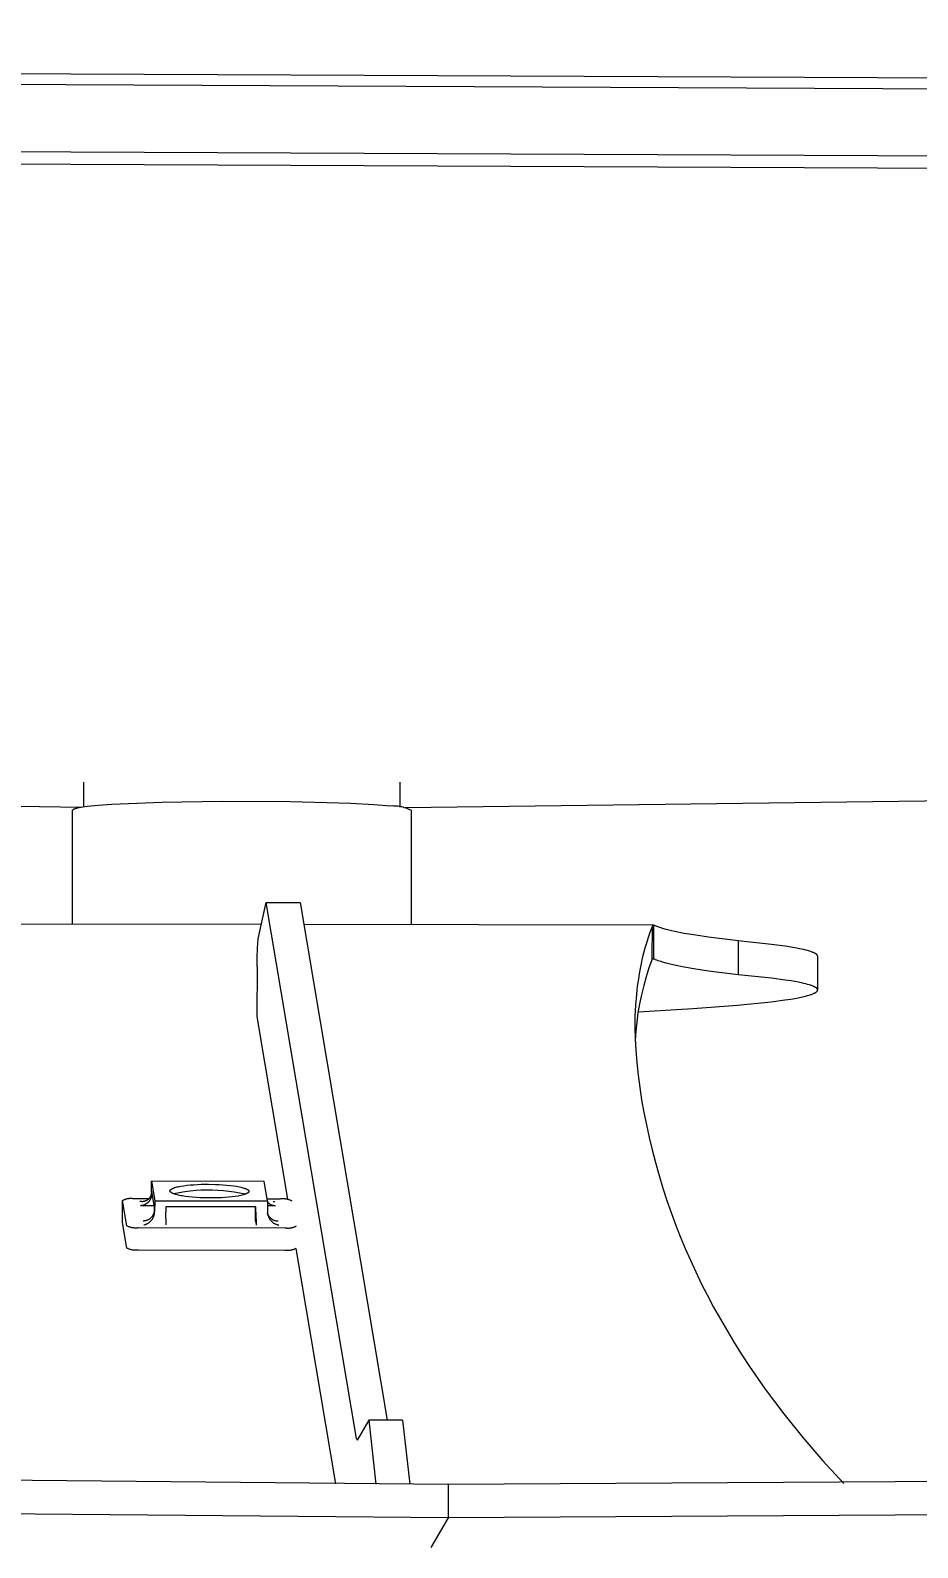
# Model space of a CAD drawing. Header units: millimetres. Extents: x 492 to 7139, y 278 to 5201.
# Drawn here: x 1538.3 to 1617, y 4901.3 to 5035.9 of the extents above; entities that cross this region are included whole.
import ezdxf

# ---------------------------------------------------------------- set-up
doc = ezdxf.new("R2010")
doc.units = ezdxf.units.MM
doc.layers.add('ZANO_R', color=7, linetype='Continuous', lineweight=0)
doc.layers.add('ZANO_W', color=1, linetype='Continuous', lineweight=0)
doc.styles.get("Standard").update_dxf_attribs({"font": 'arial.ttf'})
doc.dimstyles.new('pl i ang', dxfattribs={"dimtxt": 50, "dimasz": 50, "dimexe": 1.25, "dimexo": 0.625, "dimgap": 10, "dimtad": 1, "dimtoh": 1, "dimtxsty": 'Standard', "dimcen": 2.5, "dimclrd": 1, "dimclre": 1, "dimclrt": 1, "dimadec": 0, "dimazin": 0, "dimtfac": 1, "dimtmove": 0, "dimatfit": 3, "dimfxl": 1, "dimarcsym": 1})

# ---------------------------------------------------------------- blocks, each defined once
blk = doc.blocks.new('*D400')
at = {"layer": 'ZANO_W', "color": 1, "lineweight": -2}
for p, q in [((1022.57, 5006.72), (1022.57, 5153.88)), ((2122.57, 5006.75), (2122.57, 5153.88)), ((1062.57, 5143.88), (2082.57, 5143.88))]:
    blk.add_line(p, q, dxfattribs=at)
at = {"layer": 'ZANO_W', "color": 1}
for points in [[(1062.57, 5150.55), (1062.57, 5137.22), (1022.57, 5143.88)], [(2082.57, 5137.22), (2082.57, 5150.55), (2122.57, 5143.88)]]:
    blk.add_solid(points, dxfattribs=at)
at = {"layer": 'ZANO_W', "color": 1, "insert": (1572.57, 5174.31), "char_height": 40, "attachment_point": 5}
blk.add_mtext('1100', dxfattribs=at)

msp = doc.modelspace()

# ---------------------------------------------------------------- linework, layer by layer
at = {"layer": 'ZANO_R'}
for p, q in [((1508.59, 5031.23), (1730.81, 5030.21)), ((1730.53, 5031.15), (1508.7, 5032.17)), ((1730.81, 5024.21), (1508.59, 5025.24)), ((1508.7, 5024.18), (1730.53, 5023.16)), ((1542.87, 4966.96), (1307.66, 4970.48)), ((1832.67, 4970.34), (1571.58, 4966.91)), ((1543.1, 4966.99), (1543.1, 4969.19)), ((1571.1, 4969.2), (1571.1, 4966.99)), ((1542.11, 4966.72), (1542.1, 4966.72)), ((1542.1, 4966.72), (1542.1, 4966.72)), ((1542.1, 4966.72), (1542.1, 4966.71)), ((1542.1, 4966.71), (1542.1, 4966.71)), ((1542.1, 4956.62), (1542.1, 4966.71)), ((1542.12, 4966.74), (1542.11, 4966.74)), ((1542.11, 4966.74), (1542.11, 4966.74)), ((1542.11, 4966.74), (1542.11, 4966.73)), ((1542.11, 4966.73), (1542.11, 4966.73)), ((1542.11, 4966.73), (1542.11, 4966.73)), ((1542.11, 4966.73), (1542.11, 4966.72)), ((1542.13, 4966.75), (1542.12, 4966.75)), ((1542.12, 4966.75), (1542.12, 4966.75)), ((1542.12, 4966.75), (1542.12, 4966.74)), ((1542.14, 4966.76), (1542.13, 4966.76)), ((1542.13, 4966.76), (1542.13, 4966.76)), ((1542.13, 4966.76), (1542.13, 4966.75)), ((1542.15, 4966.77), (1542.14, 4966.77)), ((1542.14, 4966.77), (1542.14, 4966.76)), ((1542.16, 4966.78), (1542.15, 4966.77)), ((1542.15, 4966.77), (1542.15, 4966.77)), ((1542.17, 4966.78), (1542.16, 4966.78)), ((1542.16, 4966.78), (1542.16, 4966.78)), ((1542.18, 4966.79), (1542.17, 4966.78)), ((1542.2, 4966.8), (1542.18, 4966.79)), ((1542.18, 4966.79), (1542.18, 4966.79)), ((1542.21, 4966.8), (1542.2, 4966.8)), ((1542.23, 4966.81), (1542.21, 4966.8)), ((1542.25, 4966.82), (1542.23, 4966.81)), ((1542.27, 4966.82), (1542.25, 4966.82)), ((1542.29, 4966.83), (1542.27, 4966.82)), ((1542.33, 4966.84), (1542.29, 4966.83)), ((1542.38, 4966.86), (1542.33, 4966.84)), ((1542.43, 4966.87), (1542.38, 4966.86)), ((1542.48, 4966.88), (1542.43, 4966.87)), ((1542.55, 4966.9), (1542.48, 4966.88)), ((1542.68, 4966.92), (1542.55, 4966.9)), ((1542.83, 4966.95), (1542.68, 4966.92)), ((1543.01, 4966.98), (1542.83, 4966.95)), ((1543.4, 4967.03), (1543.01, 4966.98)), ((1544.37, 4967.12), (1543.4, 4967.03)), ((1545.57, 4967.21), (1544.37, 4967.12)), ((1550, 4967.4), (1545.57, 4967.21)), ((1555.36, 4967.49), (1550, 4967.4)), ((1561.42, 4967.46), (1555.36, 4967.49)), ((1566.77, 4967.31), (1561.42, 4967.46)), ((1568.8, 4967.2), (1566.77, 4967.31)), ((1570.31, 4967.08), (1568.8, 4967.2)), ((1570.44, 4967.09), (1570.31, 4967.08)), ((1570.56, 4967.08), (1570.44, 4967.09)), ((1570.68, 4967.08), (1570.56, 4967.08)), ((1570.81, 4967.07), (1570.68, 4967.08)), ((1570.93, 4967.06), (1570.81, 4967.07)), ((1571.05, 4967.04), (1570.93, 4967.06)), ((1571.17, 4967.02), (1571.05, 4967.04)), ((1571.29, 4967), (1571.17, 4967.02)), ((1571.41, 4966.97), (1571.29, 4967)), ((1571.53, 4966.93), (1571.41, 4966.97)), ((1571.65, 4966.9), (1571.53, 4966.93)), ((1571.76, 4966.86), (1571.65, 4966.9)), ((1571.88, 4966.81), (1571.76, 4966.86)), ((1571.99, 4966.76), (1571.88, 4966.81)), ((1572.1, 4966.71), (1571.99, 4966.76)), ((1572.1, 4966.71), (1572.1, 4956.58)), ((1558.54, 4955.3), (1559.26, 4958.54)), ((1567.27, 4910.98), (1559.26, 4958.54)), ((1559.26, 4958.54), (1562.26, 4958.53)), ((1562.26, 4958.53), (1570, 4912.61)), ((1523.95, 4956.65), (1558.83, 4956.6)), ((1562.58, 4956.59), (1593.59, 4956.54)), ((1593.28, 4955.88), (1593.12, 4955.41)), ((1593.38, 4956.17), (1593.28, 4955.88)), ((1593.44, 4956.31), (1593.38, 4956.17)), ((1593.47, 4956.38), (1593.44, 4956.31)), ((1593.5, 4956.45), (1593.47, 4956.38)), ((1593.48, 4953.5), (1593.5, 4956.45)), ((1593.5, 4956.45), (1593.62, 4956.53)), ((1593.66, 4956.51), (1593.62, 4956.53)), ((1593.62, 4953.54), (1593.62, 4956.53)), ((1593.7, 4956.49), (1593.66, 4956.51)), ((1593.74, 4956.47), (1593.7, 4956.49)), ((1593.79, 4956.45), (1593.74, 4956.47)), ((1593.9, 4956.4), (1593.79, 4956.45)), ((1594.01, 4956.36), (1593.9, 4956.4)), ((1594.13, 4956.32), (1594.01, 4956.36)), ((1594.27, 4956.27), (1594.13, 4956.32)), ((1594.41, 4956.23), (1594.27, 4956.27)), ((1594.72, 4956.14), (1594.41, 4956.23)), ((1595.07, 4956.05), (1594.72, 4956.14)), ((1595.46, 4955.96), (1595.07, 4956.05)), ((1596.33, 4955.79), (1595.46, 4955.96)), ((1558.46, 4953.66), (1558.49, 4954.48)), ((1558.49, 4954.48), (1558.54, 4955.3)), ((1592.84, 4954.49), (1592.72, 4954.04)), ((1592.97, 4954.93), (1592.84, 4954.49)), ((1593.12, 4955.41), (1592.97, 4954.93)), ((1597.34, 4955.62), (1596.33, 4955.79)), ((1598.47, 4955.45), (1597.34, 4955.62)), ((1601.1, 4955.12), (1598.47, 4955.45)), ((1604.06, 4954.81), (1601.1, 4955.12)), ((1601.1, 4955.12), (1601.1, 4952.12)), ((1605.28, 4954.65), (1604.06, 4954.81)), ((1605.81, 4954.56), (1605.28, 4954.65)), ((1606.29, 4954.48), (1605.81, 4954.56)), ((1558.46, 4952.85), (1558.46, 4953.66)), ((1592.61, 4953.58), (1592.51, 4953.13)), ((1592.72, 4954.04), (1592.61, 4953.58)), ((1593.48, 4953.5), (1593.2, 4952.72)), ((1593.48, 4953.5), (1593.48, 4953.5)), ((1593.48, 4953.5), (1593.49, 4953.5)), ((1593.49, 4953.5), (1593.49, 4953.51)), ((1593.49, 4953.51), (1593.5, 4953.51)), ((1593.5, 4953.51), (1593.5, 4953.52)), ((1593.5, 4953.52), (1593.51, 4953.52)), ((1593.5, 4953.51), (1593.5, 4953.51)), ((1593.51, 4953.52), (1593.51, 4953.52)), ((1593.51, 4953.52), (1593.52, 4953.52)), ((1593.52, 4953.52), (1593.52, 4953.53)), ((1593.52, 4953.53), (1593.53, 4953.53)), ((1593.53, 4953.53), (1593.53, 4953.53)), ((1593.53, 4953.53), (1593.54, 4953.53)), ((1593.54, 4953.53), (1593.55, 4953.54)), ((1593.54, 4953.53), (1593.54, 4953.53)), ((1593.55, 4953.54), (1593.55, 4953.54)), ((1593.55, 4953.54), (1593.56, 4953.54)), ((1593.56, 4953.54), (1593.56, 4953.54)), ((1593.56, 4953.54), (1593.57, 4953.54)), ((1593.57, 4953.54), (1593.57, 4953.54)), ((1593.57, 4953.54), (1593.58, 4953.54)), ((1593.58, 4953.54), (1593.58, 4953.54)), ((1593.58, 4953.54), (1593.59, 4953.54)), ((1593.59, 4953.54), (1593.59, 4953.54)), ((1593.59, 4953.54), (1593.6, 4953.54)), ((1593.6, 4953.54), (1593.6, 4953.54)), ((1593.6, 4953.54), (1593.61, 4953.54)), ((1593.61, 4953.54), (1593.61, 4953.54)), ((1593.61, 4953.54), (1593.62, 4953.54)), ((1593.66, 4953.52), (1593.62, 4953.54)), ((1593.7, 4953.5), (1593.66, 4953.52)), ((1593.74, 4953.48), (1593.7, 4953.5)), ((1593.79, 4953.45), (1593.74, 4953.48)), ((1593.9, 4953.41), (1593.79, 4953.45)), ((1594.01, 4953.36), (1593.9, 4953.41)), ((1594.13, 4953.32), (1594.01, 4953.36)), ((1594.27, 4953.28), (1594.13, 4953.32)), ((1594.41, 4953.23), (1594.27, 4953.28)), ((1594.72, 4953.14), (1594.41, 4953.23)), ((1595.07, 4953.06), (1594.72, 4953.14)), ((1606.72, 4954.39), (1606.29, 4954.48)), ((1606.92, 4954.35), (1606.72, 4954.39)), ((1607.1, 4954.3), (1606.92, 4954.35)), ((1607.27, 4954.26), (1607.1, 4954.3)), ((1607.42, 4954.21), (1607.27, 4954.26)), ((1607.56, 4954.17), (1607.42, 4954.21)), ((1607.62, 4954.15), (1607.56, 4954.17)), ((1607.68, 4954.13), (1607.62, 4954.15)), ((1607.74, 4954.1), (1607.68, 4954.13)), ((1607.79, 4954.08), (1607.74, 4954.1)), ((1607.84, 4954.06), (1607.79, 4954.08)), ((1607.89, 4954.04), (1607.84, 4954.06)), ((1607.91, 4954.02), (1607.89, 4954.04)), ((1607.93, 4954.01), (1607.91, 4954.02)), ((1607.95, 4954), (1607.93, 4954.01)), ((1607.97, 4953.99), (1607.95, 4954)), ((1607.99, 4953.98), (1607.97, 4953.99)), ((1608, 4953.97), (1607.99, 4953.98)), ((1608.02, 4953.96), (1608, 4953.97)), ((1608.04, 4953.94), (1608.02, 4953.96)), ((1608.05, 4953.93), (1608.04, 4953.94)), ((1608.06, 4953.92), (1608.05, 4953.93)), ((1608.07, 4953.92), (1608.06, 4953.92)), ((1608.08, 4953.91), (1608.07, 4953.92)), ((1608.09, 4953.9), (1608.08, 4953.91)), ((1608.08, 4953.91), (1608.08, 4953.91)), ((1608.09, 4953.89), (1608.09, 4953.9)), ((1608.1, 4953.89), (1608.09, 4953.89)), ((1608.1, 4953.88), (1608.1, 4953.89)), ((1608.11, 4953.88), (1608.1, 4953.88)), ((1608.11, 4953.87), (1608.11, 4953.88)), ((1608.12, 4953.87), (1608.11, 4953.87)), ((1608.12, 4953.86), (1608.12, 4953.87)), ((1608.12, 4953.85), (1608.12, 4953.86)), ((1608.13, 4953.85), (1608.12, 4953.85)), ((1608.13, 4953.84), (1608.13, 4953.85)), ((1608.14, 4953.83), (1608.13, 4953.84)), ((1608.13, 4953.84), (1608.13, 4953.84)), ((1608.14, 4953.82), (1608.14, 4953.83)), ((1608.14, 4953.83), (1608.14, 4953.83)), ((1608.14, 4953.81), (1608.14, 4953.82)), ((1608.15, 4953.81), (1608.14, 4953.81)), ((1608.15, 4953.8), (1608.15, 4953.81)), ((1608.15, 4953.79), (1608.15, 4953.8)), ((1608.15, 4953.8), (1608.15, 4953.8)), ((1608.15, 4953.78), (1608.15, 4953.79)), ((1608.15, 4953.79), (1608.15, 4953.79)), ((1608.15, 4953.77), (1608.15, 4953.78)), ((1608.15, 4953.76), (1608.15, 4953.77)), ((1608.15, 4953.77), (1608.15, 4953.77)), ((1608.15, 4953.76), (1608.15, 4950.79)), ((1558.46, 4952.85), (1558.43, 4948.41)), ((1592.33, 4952.21), (1592.26, 4951.75)), ((1592.42, 4952.67), (1592.33, 4952.21)), ((1592.51, 4953.13), (1592.42, 4952.67)), ((1592.95, 4951.94), (1592.73, 4951.15)), ((1593.2, 4952.72), (1592.95, 4951.94)), ((1595.46, 4952.97), (1595.07, 4953.06)), ((1596.33, 4952.79), (1595.46, 4952.97)), ((1597.34, 4952.62), (1596.33, 4952.79)), ((1598.47, 4952.45), (1597.34, 4952.62)), ((1601.1, 4952.12), (1598.47, 4952.45)), ((1604.07, 4951.81), (1601.1, 4952.12)), ((1605.29, 4951.65), (1604.07, 4951.81)), ((1592.13, 4950.82), (1592.08, 4950.36)), ((1592.19, 4951.29), (1592.13, 4950.82)), ((1592.26, 4951.75), (1592.19, 4951.29)), ((1592.73, 4951.15), (1592.53, 4950.35)), ((1605.82, 4951.57), (1605.29, 4951.65)), ((1606.3, 4951.48), (1605.82, 4951.57)), ((1606.73, 4951.39), (1606.3, 4951.48)), ((1606.93, 4951.35), (1606.73, 4951.39)), ((1607.11, 4951.31), (1606.93, 4951.35)), ((1607.27, 4951.26), (1607.11, 4951.31)), ((1607.43, 4951.22), (1607.27, 4951.26)), ((1607.57, 4951.17), (1607.43, 4951.22)), ((1607.63, 4951.15), (1607.57, 4951.17)), ((1607.69, 4951.13), (1607.63, 4951.15)), ((1607.75, 4951.1), (1607.69, 4951.13)), ((1607.73, 4950.42), (1607.78, 4950.45)), ((1607.8, 4951.08), (1607.75, 4951.1)), ((1607.78, 4950.45), (1607.83, 4950.47)), ((1607.85, 4951.06), (1607.8, 4951.08)), ((1607.83, 4950.47), (1607.88, 4950.49)), ((1607.89, 4951.04), (1607.85, 4951.06)), ((1607.88, 4950.49), (1607.9, 4950.5)), ((1607.92, 4951.03), (1607.89, 4951.04)), ((1607.9, 4950.5), (1607.92, 4950.51)), ((1607.94, 4951.01), (1607.92, 4951.03)), ((1607.92, 4950.51), (1607.94, 4950.52)), ((1607.96, 4951), (1607.94, 4951.01)), ((1607.94, 4950.52), (1607.96, 4950.54)), ((1607.97, 4950.99), (1607.96, 4951)), ((1607.96, 4950.54), (1607.98, 4950.55)), ((1607.99, 4950.98), (1607.97, 4950.99)), ((1607.98, 4950.55), (1608, 4950.56)), ((1608.01, 4950.97), (1607.99, 4950.98)), ((1608, 4950.56), (1608.01, 4950.57)), ((1608.02, 4950.96), (1608.01, 4950.97)), ((1608.01, 4950.57), (1608.03, 4950.58)), ((1608.04, 4950.95), (1608.02, 4950.96)), ((1608.03, 4950.58), (1608.04, 4950.59)), ((1608.05, 4950.93), (1608.04, 4950.95)), ((1608.04, 4950.59), (1608.06, 4950.6)), ((1608.07, 4950.92), (1608.05, 4950.93)), ((1608.06, 4950.6), (1608.07, 4950.62)), ((1608.08, 4950.91), (1608.07, 4950.92)), ((1608.07, 4950.62), (1608.08, 4950.63)), ((1608.09, 4950.9), (1608.08, 4950.91)), ((1608.08, 4950.63), (1608.09, 4950.64)), ((1608.1, 4950.89), (1608.09, 4950.9)), ((1608.09, 4950.64), (1608.1, 4950.65)), ((1608.11, 4950.88), (1608.1, 4950.89)), ((1608.1, 4950.65), (1608.11, 4950.66)), ((1608.12, 4950.87), (1608.11, 4950.88)), ((1608.11, 4950.66), (1608.12, 4950.67)), ((1608.13, 4950.85), (1608.12, 4950.87)), ((1608.12, 4950.67), (1608.13, 4950.68)), ((1608.13, 4950.84), (1608.13, 4950.85)), ((1608.14, 4950.83), (1608.13, 4950.84)), ((1608.13, 4950.68), (1608.14, 4950.7)), ((1608.14, 4950.82), (1608.14, 4950.83)), ((1608.15, 4950.81), (1608.14, 4950.82)), ((1608.14, 4950.72), (1608.15, 4950.73)), ((1608.14, 4950.71), (1608.14, 4950.72)), ((1608.14, 4950.7), (1608.14, 4950.71)), ((1608.15, 4950.8), (1608.15, 4950.81)), ((1608.15, 4950.79), (1608.15, 4950.8)), ((1608.15, 4950.78), (1608.15, 4950.79)), ((1608.15, 4950.76), (1608.15, 4950.78)), ((1608.15, 4950.75), (1608.15, 4950.76)), ((1608.15, 4950.74), (1608.15, 4950.75)), ((1608.15, 4950.73), (1608.15, 4950.74)), ((1592.01, 4949.42), (1591.98, 4948.92)), ((1592.08, 4950.36), (1592.01, 4949.42)), ((1592.36, 4949.54), (1592.22, 4948.73)), ((1592.24, 4948.83), (1597.08, 4949.11)), ((1592.53, 4950.35), (1592.36, 4949.54)), ((1597.08, 4949.11), (1601.04, 4949.41)), ((1601.04, 4949.41), (1604.02, 4949.71)), ((1604.02, 4949.71), (1605.24, 4949.88)), ((1605.24, 4949.88), (1605.78, 4949.96)), ((1605.78, 4949.96), (1606.27, 4950.05)), ((1606.27, 4950.05), (1606.7, 4950.13)), ((1606.7, 4950.13), (1607.08, 4950.22)), ((1607.08, 4950.22), (1607.25, 4950.27)), ((1607.25, 4950.27), (1607.4, 4950.31)), ((1607.4, 4950.31), (1607.54, 4950.36)), ((1607.54, 4950.36), (1607.61, 4950.38)), ((1607.61, 4950.38), (1607.67, 4950.4)), ((1607.67, 4950.4), (1607.73, 4950.42)), ((1558.43, 4948.41), (1561.16, 4932.21)), ((1591.96, 4948.42), (1591.95, 4947.42)), ((1591.98, 4948.92), (1591.96, 4948.42)), ((1592.11, 4947.92), (1592.03, 4947.1)), ((1592.22, 4948.73), (1592.11, 4947.92)), ((1591.95, 4947.42), (1591.97, 4946.43)), ((1592.03, 4947.1), (1591.97, 4946.28)), ((1591.97, 4946.43), (1592.02, 4945.43)), ((1592.02, 4945.43), (1592.11, 4944.32)), ((1592.11, 4944.32), (1592.23, 4943.22)), ((1592.23, 4943.22), (1592.38, 4942.13)), ((1592.38, 4942.13), (1592.55, 4941.03)), ((1592.55, 4941.03), (1592.75, 4939.91)), ((1592.75, 4939.91), (1592.97, 4938.8)), ((1592.97, 4938.8), (1593.21, 4937.69)), ((1593.21, 4937.69), (1593.47, 4936.58)), ((1593.47, 4936.58), (1593.77, 4935.45)), ((1593.77, 4935.45), (1594.09, 4934.32)), ((1594.09, 4934.32), (1594.43, 4933.2)), ((1549.08, 4932.82), (1549.09, 4933.8)), ((1549.09, 4933.8), (1549.38, 4932.07)), ((1559.08, 4933.79), (1549.09, 4933.8)), ((1550.73, 4932.96), (1550.73, 4932.97)), ((1550.73, 4932.97), (1550.73, 4932.97)), ((1550.73, 4932.97), (1550.74, 4932.97)), ((1550.73, 4932.95), (1550.73, 4932.96)), ((1550.73, 4932.96), (1550.73, 4932.96)), ((1550.73, 4932.96), (1550.73, 4932.96)), ((1550.73, 4932.94), (1550.73, 4932.95)), ((1550.73, 4932.95), (1550.73, 4932.95)), ((1550.73, 4932.95), (1550.73, 4932.95)), ((1550.74, 4932.99), (1550.74, 4933)), ((1550.74, 4933), (1550.75, 4933)), ((1550.74, 4932.98), (1550.74, 4932.99)), ((1550.74, 4932.99), (1550.74, 4932.99)), ((1550.74, 4932.99), (1550.74, 4932.99)), ((1550.74, 4932.97), (1550.74, 4932.98)), ((1550.74, 4932.98), (1550.74, 4932.98)), ((1550.74, 4932.98), (1550.74, 4932.98)), ((1550.75, 4933.01), (1550.76, 4933.02)), ((1550.75, 4933), (1550.75, 4933.01)), ((1550.75, 4933.01), (1550.75, 4933.01)), ((1550.75, 4933.01), (1550.75, 4933.01)), ((1550.75, 4933), (1550.75, 4933)), ((1550.76, 4933.02), (1550.76, 4933.03)), ((1550.76, 4933.03), (1550.77, 4933.03)), ((1550.76, 4933.02), (1550.76, 4933.02)), ((1550.76, 4933.02), (1550.76, 4933.02)), ((1550.77, 4933.04), (1550.78, 4933.05)), ((1550.77, 4933.03), (1550.77, 4933.04)), ((1550.77, 4933.04), (1550.77, 4933.04)), ((1550.77, 4933.04), (1550.77, 4933.04)), ((1550.78, 4933.05), (1550.79, 4933.06)), ((1550.78, 4933.05), (1550.78, 4933.05)), ((1550.78, 4933.05), (1550.78, 4933.05)), ((1550.79, 4933.06), (1550.8, 4933.06)), ((1550.8, 4933.07), (1550.81, 4933.08)), ((1550.8, 4933.06), (1550.8, 4933.07)), ((1550.81, 4933.08), (1550.82, 4933.08)), ((1550.82, 4933.08), (1550.83, 4933.09)), ((1550.83, 4933.09), (1550.84, 4933.1)), ((1550.84, 4933.1), (1550.85, 4933.11)), ((1550.85, 4933.11), (1550.86, 4933.11)), ((1550.86, 4933.11), (1550.88, 4933.12)), ((1550.88, 4933.12), (1550.89, 4933.13)), ((1550.89, 4933.13), (1550.9, 4933.13)), ((1550.9, 4933.13), (1550.91, 4933.14)), ((1550.91, 4933.14), (1550.94, 4933.16)), ((1550.94, 4933.16), (1550.97, 4933.17)), ((1550.97, 4933.17), (1551.01, 4933.18)), ((1551.01, 4933.18), (1551.04, 4933.2)), ((1551.04, 4933.2), (1551.08, 4933.21)), ((1551.08, 4933.21), (1551.12, 4933.22)), ((1551.12, 4933.22), (1551.16, 4933.24)), ((1551.16, 4933.24), (1551.25, 4933.26)), ((1551.25, 4933.26), (1551.35, 4933.29)), ((1551.35, 4933.29), (1551.45, 4933.31)), ((1551.45, 4933.31), (1551.57, 4933.34)), ((1551.57, 4933.34), (1551.69, 4933.36)), ((1551.69, 4933.36), (1551.95, 4933.4)), ((1551.95, 4933.4), (1552.23, 4933.44)), ((1552.23, 4933.44), (1552.54, 4933.47)), ((1553.01, 4932.97), (1552.52, 4932.92)), ((1552.54, 4933.47), (1552.85, 4933.49)), ((1552.85, 4933.49), (1553.17, 4933.51)), ((1553.5, 4933), (1553.01, 4932.97)), ((1553.17, 4933.51), (1553.5, 4933.53)), ((1553.5, 4933.53), (1554.13, 4933.53)), ((1553.99, 4933.01), (1553.5, 4933)), ((1554.48, 4933.01), (1553.99, 4933.01)), ((1554.13, 4933.53), (1554.77, 4933.52)), ((1554.97, 4932.99), (1554.48, 4933.01)), ((1554.77, 4933.52), (1555.1, 4933.51)), ((1555.46, 4932.95), (1554.97, 4932.99)), ((1555.1, 4933.51), (1555.43, 4933.49)), ((1555.43, 4933.49), (1555.75, 4933.46)), ((1555.94, 4932.9), (1555.46, 4932.95)), ((1555.75, 4933.46), (1556.06, 4933.43)), ((1556.06, 4933.43), (1556.36, 4933.39)), ((1556.36, 4933.39), (1556.63, 4933.35)), ((1556.63, 4933.35), (1556.76, 4933.33)), ((1556.76, 4933.33), (1556.88, 4933.31)), ((1556.88, 4933.31), (1557, 4933.28)), ((1557, 4933.28), (1557.11, 4933.25)), ((1557.11, 4933.25), (1557.2, 4933.23)), ((1557.2, 4933.23), (1557.29, 4933.2)), ((1557.29, 4933.2), (1557.34, 4933.19)), ((1557.34, 4933.19), (1557.38, 4933.17)), ((1557.38, 4933.17), (1557.41, 4933.16)), ((1557.41, 4933.16), (1557.45, 4933.14)), ((1557.45, 4933.14), (1557.48, 4933.13)), ((1557.48, 4933.13), (1557.51, 4933.12)), ((1557.51, 4933.12), (1557.54, 4933.1)), ((1557.54, 4933.1), (1557.57, 4933.09)), ((1557.57, 4933.09), (1557.58, 4933.08)), ((1557.58, 4933.08), (1557.59, 4933.07)), ((1557.59, 4933.07), (1557.6, 4933.07)), ((1557.6, 4933.07), (1557.62, 4933.06)), ((1557.62, 4933.06), (1557.63, 4933.05)), ((1557.63, 4933.05), (1557.64, 4933.05)), ((1557.64, 4933.05), (1557.65, 4933.04)), ((1557.65, 4933.04), (1557.65, 4933.03)), ((1557.65, 4933.03), (1557.66, 4933.02)), ((1557.66, 4933.02), (1557.67, 4933.02)), ((1557.67, 4933.02), (1557.68, 4933.01)), ((1557.68, 4933.01), (1557.69, 4933)), ((1557.69, 4933), (1557.69, 4933)), ((1557.69, 4933), (1557.69, 4933)), ((1557.69, 4933), (1557.69, 4932.99)), ((1557.69, 4932.99), (1557.7, 4932.99)), ((1557.7, 4932.99), (1557.7, 4932.99)), ((1557.7, 4932.99), (1557.7, 4932.98)), ((1557.7, 4932.98), (1557.71, 4932.98)), ((1557.71, 4932.98), (1557.71, 4932.98)), ((1557.71, 4932.98), (1557.71, 4932.97)), ((1557.71, 4932.97), (1557.71, 4932.97)), ((1557.71, 4932.97), (1557.71, 4932.97)), ((1557.71, 4932.97), (1557.72, 4932.96)), ((1557.72, 4932.96), (1557.72, 4932.96)), ((1557.72, 4932.96), (1557.72, 4932.95)), ((1557.72, 4932.95), (1557.72, 4932.95)), ((1557.72, 4932.95), (1557.72, 4932.95)), ((1557.72, 4932.95), (1557.72, 4932.94)), ((1557.72, 4932.94), (1557.73, 4932.94)), ((1559.38, 4932.05), (1559.08, 4933.79)), ((1594.43, 4933.2), (1594.79, 4932.09)), ((1546.52, 4930.13), (1546.53, 4932.1)), ((1546.53, 4932.1), (1546.57, 4932.12)), ((1546.91, 4929.84), (1546.53, 4932.1)), ((1546.57, 4932.12), (1546.62, 4932.14)), ((1546.62, 4932.14), (1546.66, 4932.16)), ((1546.66, 4932.16), (1546.7, 4932.18)), ((1546.7, 4932.18), (1546.75, 4932.2)), ((1546.75, 4932.2), (1546.79, 4932.22)), ((1546.79, 4932.22), (1546.84, 4932.23)), ((1546.84, 4932.23), (1546.89, 4932.24)), ((1546.89, 4932.24), (1546.93, 4932.26)), ((1546.93, 4932.26), (1546.98, 4932.27)), ((1546.98, 4932.27), (1547.03, 4932.27)), ((1547.03, 4932.27), (1547.07, 4932.28)), ((1547.07, 4932.28), (1547.12, 4932.29)), ((1547.12, 4932.29), (1547.17, 4932.29)), ((1547.17, 4932.29), (1547.22, 4932.29)), ((1547.22, 4932.29), (1547.26, 4932.29)), ((1547.26, 4932.29), (1547.31, 4932.29)), ((1547.31, 4932.29), (1547.36, 4932.29)), ((1547.36, 4932.29), (1547.41, 4932.28)), ((1547.41, 4932.28), (1547.46, 4932.28)), ((1547.46, 4932.28), (1547.5, 4932.27)), ((1547.5, 4932.27), (1548.88, 4932.27)), ((1548.08, 4932), (1548.05, 4932.01)), ((1548.1, 4932), (1548.08, 4932)), ((1548.13, 4931.99), (1548.1, 4932)), ((1548.11, 4931.66), (1549.32, 4931.66)), ((1548.11, 4931.66), (1548.14, 4931.66)), ((1548.16, 4931.99), (1548.13, 4931.99)), ((1548.14, 4931.66), (1548.17, 4931.66)), ((1548.19, 4931.99), (1548.16, 4931.99)), ((1548.17, 4931.66), (1548.21, 4931.67)), ((1548.22, 4931.98), (1548.19, 4931.99)), ((1548.21, 4931.67), (1548.24, 4931.67)), ((1548.25, 4931.98), (1548.22, 4931.98)), ((1548.24, 4931.67), (1548.28, 4931.67)), ((1548.28, 4931.98), (1548.25, 4931.98)), ((1548.31, 4931.99), (1548.28, 4931.98)), ((1548.28, 4931.67), (1548.31, 4931.68)), ((1548.34, 4931.99), (1548.31, 4931.99)), ((1548.31, 4931.68), (1548.35, 4931.69)), ((1548.36, 4931.99), (1548.34, 4931.99)), ((1548.35, 4931.69), (1548.38, 4931.7)), ((1548.39, 4932), (1548.36, 4931.99)), ((1548.38, 4931.7), (1548.41, 4931.71)), ((1548.42, 4932), (1548.39, 4932)), ((1548.41, 4931.71), (1548.45, 4931.72)), ((1548.45, 4932.01), (1548.42, 4932)), ((1548.48, 4932.02), (1548.45, 4932.01)), ((1548.45, 4931.72), (1548.48, 4931.73)), ((1548.51, 4932.03), (1548.48, 4932.02)), ((1548.48, 4931.73), (1548.51, 4931.74)), ((1548.53, 4932.03), (1548.51, 4932.03)), ((1548.51, 4931.74), (1548.54, 4931.76)), ((1548.56, 4932.05), (1548.53, 4932.03)), ((1548.54, 4931.76), (1548.57, 4931.77)), ((1548.59, 4932.06), (1548.56, 4932.05)), ((1548.57, 4931.77), (1548.6, 4931.79)), ((1548.61, 4932.07), (1548.59, 4932.06)), ((1548.6, 4931.79), (1548.63, 4931.81)), ((1548.64, 4932.08), (1548.61, 4932.07)), ((1548.63, 4931.81), (1548.66, 4931.83)), ((1548.66, 4932.1), (1548.64, 4932.08)), ((1548.69, 4932.11), (1548.66, 4932.1)), ((1548.66, 4931.83), (1548.69, 4931.85)), ((1548.71, 4932.13), (1548.69, 4932.11)), ((1548.69, 4931.85), (1548.72, 4931.87)), ((1548.74, 4932.14), (1548.71, 4932.13)), ((1548.72, 4931.87), (1548.75, 4931.89)), ((1548.76, 4932.16), (1548.74, 4932.14)), ((1548.75, 4931.89), (1548.77, 4931.91)), ((1548.78, 4932.18), (1548.76, 4932.16)), ((1548.77, 4931.91), (1548.8, 4931.93)), ((1548.81, 4932.2), (1548.78, 4932.18)), ((1548.8, 4931.93), (1548.82, 4931.96)), ((1548.83, 4932.22), (1548.81, 4932.2)), ((1548.82, 4931.96), (1548.85, 4931.98)), ((1548.85, 4932.24), (1548.83, 4932.22)), ((1548.87, 4932.26), (1548.85, 4932.24)), ((1548.85, 4931.98), (1548.87, 4932.01)), ((1548.89, 4932.28), (1548.87, 4932.26)), ((1548.87, 4932.01), (1548.89, 4932.04)), ((1548.9, 4932.3), (1548.89, 4932.28)), ((1548.89, 4932.04), (1548.91, 4932.06)), ((1548.92, 4932.33), (1548.9, 4932.3)), ((1548.91, 4932.06), (1548.93, 4932.09)), ((1548.94, 4932.35), (1548.92, 4932.33)), ((1548.93, 4932.09), (1548.95, 4932.12)), ((1548.95, 4932.38), (1548.94, 4932.35)), ((1548.97, 4932.4), (1548.95, 4932.38)), ((1548.95, 4932.12), (1548.97, 4932.15)), ((1548.98, 4932.43), (1548.97, 4932.4)), ((1548.97, 4932.15), (1548.99, 4932.18)), ((1549, 4932.45), (1548.98, 4932.43)), ((1548.99, 4932.18), (1549, 4932.21)), ((1549.01, 4932.48), (1549, 4932.45)), ((1549, 4932.21), (1549.02, 4932.24)), ((1549.02, 4932.51), (1549.01, 4932.48)), ((1549.03, 4932.53), (1549.02, 4932.51)), ((1549.02, 4932.24), (1549.03, 4932.27)), ((1549.04, 4932.56), (1549.03, 4932.53)), ((1549.03, 4932.27), (1549.05, 4932.31)), ((1549.05, 4932.59), (1549.04, 4932.56)), ((1549.06, 4932.62), (1549.05, 4932.59)), ((1549.05, 4932.31), (1549.06, 4932.34)), ((1549.07, 4932.67), (1549.06, 4932.64)), ((1549.06, 4932.64), (1549.06, 4932.62)), ((1549.06, 4932.34), (1549.07, 4932.37)), ((1549.08, 4932.73), (1549.07, 4932.7)), ((1549.07, 4932.7), (1549.07, 4932.67)), ((1549.07, 4932.37), (1549.08, 4932.4)), ((1549.08, 4932.82), (1549.08, 4932.79)), ((1549.08, 4932.79), (1549.08, 4932.76)), ((1549.08, 4932.76), (1549.08, 4932.73)), ((1549.08, 4932.4), (1549.09, 4932.44)), ((1549.09, 4932.47), (1549.1, 4932.51)), ((1549.09, 4932.44), (1549.09, 4932.47)), ((1549.1, 4932.54), (1549.11, 4932.57)), ((1549.1, 4932.51), (1549.1, 4932.54)), ((1549.35, 4931.5), (1549.11, 4932.89)), ((1549.11, 4932.89), (1549.11, 4932.64)), ((1549.11, 4932.61), (1549.11, 4932.64)), ((1549.11, 4932.57), (1549.11, 4932.61)), ((1549.38, 4932.07), (1549.37, 4931.08)), ((1549.38, 4932.07), (1559.38, 4932.05)), ((1550.73, 4932.93), (1550.73, 4932.94)), ((1550.73, 4932.94), (1550.73, 4932.94)), ((1550.73, 4932.94), (1550.73, 4932.94)), ((1550.74, 4932.93), (1550.73, 4932.93)), ((1550.74, 4932.92), (1550.74, 4932.93)), ((1550.74, 4932.93), (1550.74, 4932.93)), ((1550.74, 4932.91), (1550.74, 4932.92)), ((1550.74, 4932.92), (1550.74, 4932.92)), ((1550.74, 4932.9), (1550.74, 4932.91)), ((1550.74, 4932.91), (1550.74, 4932.91)), ((1550.74, 4932.91), (1550.74, 4932.91)), ((1550.75, 4932.9), (1550.74, 4932.9)), ((1550.74, 4932.9), (1550.74, 4932.9)), ((1550.75, 4932.89), (1550.75, 4932.9)), ((1550.75, 4932.88), (1550.75, 4932.89)), ((1550.75, 4932.89), (1550.75, 4932.89)), ((1550.75, 4932.89), (1550.75, 4932.89)), ((1550.76, 4932.88), (1550.75, 4932.88)), ((1550.76, 4932.87), (1550.76, 4932.88)), ((1550.76, 4932.88), (1550.76, 4932.88)), ((1550.77, 4932.87), (1550.76, 4932.87)), ((1550.76, 4932.87), (1550.76, 4932.87)), ((1550.77, 4932.86), (1550.77, 4932.87)), ((1550.78, 4932.85), (1550.77, 4932.86)), ((1550.77, 4932.86), (1550.77, 4932.86)), ((1550.77, 4932.86), (1550.77, 4932.86)), ((1550.79, 4932.84), (1550.78, 4932.85)), ((1550.78, 4932.85), (1550.78, 4932.85)), ((1550.8, 4932.84), (1550.79, 4932.84)), ((1550.8, 4932.83), (1550.8, 4932.84)), ((1550.81, 4932.82), (1550.8, 4932.83)), ((1550.82, 4932.81), (1550.81, 4932.82)), ((1550.83, 4932.81), (1550.82, 4932.81)), ((1550.84, 4932.8), (1550.83, 4932.81)), ((1550.85, 4932.79), (1550.84, 4932.8)), ((1550.86, 4932.79), (1550.85, 4932.79)), ((1550.87, 4932.78), (1550.86, 4932.79)), ((1550.89, 4932.77), (1550.87, 4932.78)), ((1550.9, 4932.76), (1550.89, 4932.77)), ((1550.92, 4932.75), (1550.9, 4932.76)), ((1550.95, 4932.74), (1550.92, 4932.75)), ((1550.98, 4932.72), (1550.95, 4932.74)), ((1551.02, 4932.71), (1550.98, 4932.72)), ((1551.05, 4932.69), (1551.02, 4932.71)), ((1551.09, 4932.68), (1551.05, 4932.69)), ((1551.55, 4932.78), (1551.07, 4932.69)), ((1551.13, 4932.67), (1551.09, 4932.68)), ((1551.17, 4932.65), (1551.13, 4932.67)), ((1551.26, 4932.62), (1551.17, 4932.65)), ((1551.36, 4932.6), (1551.26, 4932.62)), ((1551.47, 4932.57), (1551.36, 4932.6)), ((1551.58, 4932.55), (1551.47, 4932.57)), ((1552.04, 4932.86), (1551.55, 4932.78)), ((1551.7, 4932.52), (1551.58, 4932.55)), ((1551.83, 4932.5), (1551.7, 4932.52)), ((1552.11, 4932.46), (1551.83, 4932.5)), ((1552.52, 4932.92), (1552.04, 4932.86)), ((1552.4, 4932.42), (1552.11, 4932.46)), ((1552.72, 4932.39), (1552.4, 4932.42)), ((1553.04, 4932.36), (1552.72, 4932.39)), ((1553.37, 4932.34), (1553.04, 4932.36)), ((1553.7, 4932.33), (1553.37, 4932.34)), ((1554.34, 4932.32), (1553.7, 4932.33)), ((1554.97, 4932.33), (1554.34, 4932.32)), ((1555.29, 4932.34), (1554.97, 4932.33)), ((1555.62, 4932.36), (1555.29, 4932.34)), ((1555.93, 4932.38), (1555.62, 4932.36)), ((1556.23, 4932.41), (1555.93, 4932.38)), ((1556.43, 4932.83), (1555.94, 4932.9)), ((1556.52, 4932.45), (1556.23, 4932.41)), ((1556.91, 4932.75), (1556.43, 4932.83)), ((1556.78, 4932.49), (1556.52, 4932.45)), ((1556.9, 4932.52), (1556.78, 4932.49)), ((1557.01, 4932.54), (1556.9, 4932.52)), ((1557.39, 4932.64), (1556.91, 4932.75)), ((1557.12, 4932.56), (1557.01, 4932.54)), ((1557.22, 4932.59), (1557.12, 4932.56)), ((1557.31, 4932.62), (1557.22, 4932.59)), ((1557.35, 4932.63), (1557.31, 4932.62)), ((1557.39, 4932.64), (1557.35, 4932.63)), ((1557.42, 4932.66), (1557.39, 4932.64)), ((1557.46, 4932.67), (1557.42, 4932.66)), ((1557.49, 4932.68), (1557.46, 4932.67)), ((1557.52, 4932.7), (1557.49, 4932.68)), ((1557.55, 4932.71), (1557.52, 4932.7)), ((1557.57, 4932.72), (1557.55, 4932.71)), ((1557.58, 4932.73), (1557.57, 4932.72)), ((1557.59, 4932.73), (1557.58, 4932.73)), ((1557.6, 4932.74), (1557.59, 4932.73)), ((1557.61, 4932.75), (1557.6, 4932.74)), ((1557.62, 4932.75), (1557.61, 4932.75)), ((1557.63, 4932.76), (1557.62, 4932.75)), ((1557.64, 4932.77), (1557.63, 4932.76)), ((1557.65, 4932.78), (1557.64, 4932.77)), ((1557.66, 4932.78), (1557.65, 4932.78)), ((1557.67, 4932.79), (1557.66, 4932.78)), ((1557.68, 4932.8), (1557.67, 4932.79)), ((1557.69, 4932.8), (1557.68, 4932.8)), ((1557.68, 4932.8), (1557.68, 4932.8)), ((1557.7, 4932.82), (1557.69, 4932.81)), ((1557.69, 4932.81), (1557.69, 4932.81)), ((1557.69, 4932.81), (1557.69, 4932.81)), ((1557.69, 4932.81), (1557.69, 4932.8)), ((1557.71, 4932.83), (1557.7, 4932.82)), ((1557.7, 4932.82), (1557.7, 4932.82)), ((1557.7, 4932.82), (1557.7, 4932.82)), ((1557.72, 4932.84), (1557.71, 4932.84)), ((1557.71, 4932.84), (1557.71, 4932.83)), ((1557.71, 4932.83), (1557.71, 4932.83)), ((1557.71, 4932.83), (1557.71, 4932.83)), ((1557.73, 4932.86), (1557.72, 4932.86)), ((1557.72, 4932.86), (1557.72, 4932.86)), ((1557.72, 4932.86), (1557.72, 4932.85)), ((1557.72, 4932.85), (1557.72, 4932.85)), ((1557.72, 4932.85), (1557.72, 4932.85)), ((1557.72, 4932.85), (1557.72, 4932.84)), ((1557.73, 4932.94), (1557.73, 4932.94)), ((1557.73, 4932.94), (1557.73, 4932.93)), ((1557.73, 4932.93), (1557.73, 4932.93)), ((1557.73, 4932.93), (1557.73, 4932.93)), ((1557.73, 4932.93), (1557.73, 4932.92)), ((1557.73, 4932.92), (1557.73, 4932.92)), ((1557.73, 4932.92), (1557.73, 4932.92)), ((1557.73, 4932.92), (1557.73, 4932.91)), ((1557.73, 4932.91), (1557.73, 4932.91)), ((1557.73, 4932.91), (1557.73, 4932.91)), ((1557.73, 4932.91), (1557.73, 4932.9)), ((1557.73, 4932.9), (1557.73, 4932.9)), ((1557.73, 4932.9), (1557.73, 4932.9)), ((1557.73, 4932.9), (1557.73, 4932.89)), ((1557.73, 4932.89), (1557.73, 4932.89)), ((1557.73, 4932.89), (1557.73, 4932.89)), ((1557.73, 4932.89), (1557.73, 4932.88)), ((1557.73, 4932.88), (1557.73, 4932.88)), ((1557.73, 4932.88), (1557.73, 4932.88)), ((1557.73, 4932.88), (1557.73, 4932.87)), ((1557.73, 4932.87), (1557.73, 4932.87)), ((1557.73, 4932.87), (1557.73, 4932.87)), ((1557.73, 4932.87), (1557.73, 4932.86)), ((1559.34, 4932.25), (1560.5, 4932.25)), ((1559.38, 4932.05), (1559.37, 4931.07)), ((1559.37, 4931.64), (1560.1, 4931.64)), ((1559.38, 4931.95), (1559.4, 4931.93)), ((1559.4, 4931.93), (1559.42, 4931.9)), ((1559.42, 4931.9), (1559.45, 4931.88)), ((1559.45, 4931.88), (1559.48, 4931.86)), ((1559.48, 4931.86), (1559.5, 4931.84)), ((1559.5, 4931.84), (1559.53, 4931.82)), ((1559.53, 4931.82), (1559.56, 4931.8)), ((1559.56, 4931.8), (1559.59, 4931.78)), ((1559.59, 4931.78), (1559.62, 4931.77)), ((1559.62, 4931.77), (1559.65, 4931.75)), ((1559.65, 4931.75), (1559.68, 4931.74)), ((1559.68, 4931.74), (1559.71, 4931.72)), ((1559.71, 4931.72), (1559.74, 4931.71)), ((1559.74, 4931.71), (1559.77, 4931.7)), ((1559.77, 4931.7), (1559.8, 4931.69)), ((1559.8, 4931.69), (1559.83, 4931.68)), ((1559.83, 4931.68), (1559.87, 4931.67)), ((1559.9, 4931.97), (1559.87, 4931.97)), ((1559.87, 4931.67), (1559.9, 4931.66)), ((1559.93, 4931.98), (1559.9, 4931.97)), ((1559.9, 4931.66), (1559.93, 4931.66)), ((1559.96, 4931.98), (1559.93, 4931.98)), ((1559.93, 4931.66), (1559.97, 4931.65)), ((1559.99, 4931.98), (1559.96, 4931.98)), ((1559.97, 4931.65), (1560, 4931.65)), ((1560.01, 4931.98), (1559.99, 4931.98)), ((1560, 4931.65), (1560.03, 4931.64)), ((1560.04, 4931.99), (1560.01, 4931.98)), ((1560.03, 4931.64), (1560.07, 4931.64)), ((1560.07, 4931.64), (1560.1, 4931.64)), ((1560.5, 4932.25), (1560.56, 4932.26)), ((1560.56, 4932.26), (1560.61, 4932.26)), ((1560.61, 4932.26), (1560.67, 4932.26)), ((1560.67, 4932.26), (1560.73, 4932.26)), ((1560.73, 4932.26), (1560.79, 4932.26)), ((1560.79, 4932.26), (1560.85, 4932.26)), ((1560.85, 4932.26), (1560.91, 4932.26)), ((1560.91, 4932.26), (1560.97, 4932.25)), ((1560.97, 4932.25), (1561.02, 4932.24)), ((1561.02, 4932.24), (1561.08, 4932.23)), ((1561.08, 4932.23), (1561.14, 4932.22)), ((1561.14, 4932.22), (1561.2, 4932.2)), ((1561.2, 4932.2), (1561.25, 4932.18)), ((1561.25, 4932.18), (1561.31, 4932.17)), ((1561.31, 4932.17), (1561.36, 4932.15)), ((1561.36, 4932.15), (1561.42, 4932.12)), ((1561.42, 4932.12), (1561.47, 4932.1)), ((1561.47, 4932.1), (1561.53, 4932.07)), ((1594.79, 4932.09), (1595.16, 4931.02)), ((1548.37, 4930.27), (1548.34, 4930.27)), ((1548.41, 4930.27), (1548.37, 4930.27)), ((1548.44, 4930.28), (1548.41, 4930.27)), ((1548.48, 4930.28), (1548.44, 4930.28)), ((1548.51, 4930.29), (1548.48, 4930.28)), ((1548.55, 4930.29), (1548.51, 4930.29)), ((1548.58, 4930.3), (1548.55, 4930.29)), ((1548.61, 4930.31), (1548.58, 4930.3)), ((1548.65, 4930.32), (1548.61, 4930.31)), ((1548.68, 4930.33), (1548.65, 4930.32)), ((1548.71, 4930.34), (1548.68, 4930.33)), ((1548.74, 4930.35), (1548.71, 4930.34)), ((1548.78, 4930.37), (1548.74, 4930.35)), ((1548.81, 4930.38), (1548.78, 4930.37)), ((1548.84, 4930.4), (1548.81, 4930.38)), ((1548.87, 4930.42), (1548.84, 4930.4)), ((1548.9, 4930.44), (1548.87, 4930.42)), ((1548.93, 4930.46), (1548.9, 4930.44)), ((1548.95, 4930.48), (1548.93, 4930.46)), ((1548.98, 4930.5), (1548.95, 4930.48)), ((1549.01, 4930.52), (1548.98, 4930.5)), ((1548.98, 4930.23), (1549.02, 4930.26)), ((1549.03, 4930.54), (1549.01, 4930.52)), ((1549.02, 4930.26), (1549.04, 4930.29)), ((1549.06, 4930.57), (1549.03, 4930.54)), ((1549.04, 4930.29), (1549.07, 4930.32)), ((1549.08, 4930.59), (1549.06, 4930.57)), ((1549.07, 4930.32), (1549.1, 4930.35)), ((1549.1, 4930.62), (1549.08, 4930.59)), ((1549.13, 4930.65), (1549.1, 4930.62)), ((1549.1, 4930.35), (1549.13, 4930.38)), ((1549.15, 4930.67), (1549.13, 4930.65)), ((1549.13, 4930.38), (1549.15, 4930.42)), ((1549.17, 4930.7), (1549.15, 4930.67)), ((1549.15, 4930.42), (1549.17, 4930.45)), ((1549.19, 4930.73), (1549.17, 4930.7)), ((1549.17, 4930.45), (1549.2, 4930.49)), ((1549.21, 4930.76), (1549.19, 4930.73)), ((1549.2, 4930.49), (1549.22, 4930.52)), ((1549.22, 4930.79), (1549.21, 4930.76)), ((1549.24, 4930.82), (1549.22, 4930.79)), ((1549.22, 4930.52), (1549.24, 4930.56)), ((1549.25, 4930.85), (1549.24, 4930.82)), ((1549.24, 4930.56), (1549.26, 4930.6)), ((1549.27, 4930.88), (1549.25, 4930.85)), ((1549.26, 4930.6), (1549.27, 4930.64)), ((1549.28, 4930.92), (1549.27, 4930.88)), ((1549.27, 4930.64), (1549.29, 4930.67)), ((1549.29, 4930.95), (1549.28, 4930.92)), ((1549.3, 4930.98), (1549.29, 4930.95)), ((1549.29, 4930.67), (1549.3, 4930.71)), ((1549.31, 4931.01), (1549.3, 4930.98)), ((1549.3, 4930.71), (1549.32, 4930.75)), ((1549.32, 4931.05), (1549.31, 4931.01)), ((1549.33, 4931.08), (1549.32, 4931.05)), ((1549.32, 4930.75), (1549.33, 4930.79)), ((1549.34, 4931.15), (1549.33, 4931.12)), ((1549.33, 4931.12), (1549.33, 4931.08)), ((1549.33, 4930.79), (1549.34, 4930.83)), ((1549.35, 4931.25), (1549.34, 4931.22)), ((1549.34, 4931.22), (1549.34, 4931.19)), ((1549.34, 4931.19), (1549.34, 4931.15)), ((1549.34, 4930.83), (1549.35, 4930.87)), ((1549.35, 4931.25), (1549.35, 4931.5)), ((1549.35, 4930.87), (1549.36, 4930.91)), ((1549.36, 4930.96), (1549.37, 4931)), ((1549.36, 4930.91), (1549.36, 4930.96)), ((1549.37, 4931.04), (1549.37, 4931.08)), ((1549.37, 4931), (1549.37, 4931.04)), ((1550.36, 4931.54), (1550.35, 4931.08)), ((1550.38, 4929.92), (1550.35, 4931.08)), ((1558.35, 4931.53), (1550.36, 4931.54)), ((1558.31, 4930.26), (1558.32, 4931.49)), ((1558.31, 4930.26), (1558.36, 4929.96)), ((1558.32, 4931.49), (1558.32, 4931.53)), ((1558.35, 4931.07), (1558.35, 4931.53)), ((1558.35, 4931.07), (1558.37, 4929.91)), ((1559.37, 4931.07), (1559.37, 4931.02)), ((1559.37, 4931.02), (1559.38, 4930.98)), ((1559.38, 4930.95), (1559.37, 4930.98)), ((1559.38, 4930.98), (1559.38, 4930.94)), ((1559.39, 4930.92), (1559.38, 4930.95)), ((1559.38, 4930.94), (1559.39, 4930.9)), ((1559.41, 4930.89), (1559.39, 4930.92)), ((1559.39, 4930.9), (1559.4, 4930.85)), ((1559.4, 4930.85), (1559.41, 4930.81)), ((1559.42, 4930.86), (1559.41, 4930.89)), ((1559.41, 4930.81), (1559.42, 4930.77)), ((1559.43, 4930.82), (1559.42, 4930.86)), ((1559.42, 4930.77), (1559.43, 4930.73)), ((1559.45, 4930.79), (1559.43, 4930.82)), ((1559.43, 4930.73), (1559.45, 4930.69)), ((1559.46, 4930.76), (1559.45, 4930.79)), ((1559.45, 4930.69), (1559.46, 4930.65)), ((1559.48, 4930.73), (1559.46, 4930.76)), ((1559.46, 4930.65), (1559.48, 4930.61)), ((1559.5, 4930.7), (1559.48, 4930.73)), ((1559.48, 4930.61), (1559.5, 4930.57)), ((1559.52, 4930.68), (1559.5, 4930.7)), ((1559.5, 4930.57), (1559.52, 4930.53)), ((1559.54, 4930.65), (1559.52, 4930.68)), ((1559.52, 4930.53), (1559.54, 4930.5)), ((1559.56, 4930.62), (1559.54, 4930.65)), ((1559.54, 4930.5), (1559.56, 4930.46)), ((1559.58, 4930.6), (1559.56, 4930.62)), ((1559.56, 4930.46), (1559.59, 4930.42)), ((1559.6, 4930.57), (1559.58, 4930.6)), ((1559.59, 4930.42), (1559.61, 4930.39)), ((1559.63, 4930.55), (1559.6, 4930.57)), ((1559.61, 4930.39), (1559.64, 4930.35)), ((1559.65, 4930.52), (1559.63, 4930.55)), ((1559.64, 4930.35), (1559.66, 4930.32)), ((1559.68, 4930.5), (1559.65, 4930.52)), ((1559.66, 4930.32), (1559.69, 4930.29)), ((1559.7, 4930.48), (1559.68, 4930.5)), ((1559.69, 4930.29), (1559.72, 4930.26)), ((1559.73, 4930.46), (1559.7, 4930.48)), ((1559.72, 4930.26), (1559.75, 4930.23)), ((1559.76, 4930.44), (1559.73, 4930.46)), ((1559.78, 4930.42), (1559.76, 4930.44)), ((1559.81, 4930.4), (1559.78, 4930.42)), ((1559.84, 4930.38), (1559.81, 4930.4)), ((1559.87, 4930.36), (1559.84, 4930.38)), ((1559.9, 4930.35), (1559.87, 4930.36)), ((1559.93, 4930.33), (1559.9, 4930.35)), ((1559.97, 4930.32), (1559.93, 4930.33)), ((1560, 4930.31), (1559.97, 4930.32)), ((1560.03, 4930.3), (1560, 4930.31)), ((1560.06, 4930.29), (1560.03, 4930.3)), ((1560.1, 4930.28), (1560.06, 4930.29)), ((1560.13, 4930.27), (1560.1, 4930.28)), ((1560.16, 4930.27), (1560.13, 4930.27)), ((1560.2, 4930.26), (1560.16, 4930.27)), ((1560.23, 4930.26), (1560.2, 4930.26)), ((1560.27, 4930.25), (1560.23, 4930.26)), ((1560.3, 4930.25), (1560.27, 4930.25)), ((1560.33, 4930.25), (1560.3, 4930.25)), ((1595.16, 4931.02), (1595.56, 4929.95)), ((1546.9, 4927.87), (1546.52, 4930.13)), ((1546.52, 4930.13), (1546.52, 4930.13)), ((1546.97, 4929.81), (1546.91, 4929.84)), ((1547.02, 4929.79), (1546.97, 4929.81)), ((1547.07, 4929.77), (1547.02, 4929.79)), ((1547.13, 4929.75), (1547.07, 4929.77)), ((1547.19, 4929.73), (1547.13, 4929.75)), ((1547.24, 4929.71), (1547.19, 4929.73)), ((1547.3, 4929.7), (1547.24, 4929.71)), ((1547.36, 4929.68), (1547.3, 4929.7)), ((1547.41, 4929.67), (1547.36, 4929.68)), ((1547.47, 4929.66), (1547.41, 4929.67)), ((1547.53, 4929.66), (1547.47, 4929.66)), ((1547.59, 4929.65), (1547.53, 4929.66)), ((1547.65, 4929.65), (1547.59, 4929.65)), ((1547.71, 4929.65), (1547.65, 4929.65)), ((1547.77, 4929.65), (1547.71, 4929.65)), ((1547.82, 4929.65), (1547.77, 4929.65)), ((1547.88, 4929.66), (1547.82, 4929.65)), ((1547.94, 4929.66), (1547.88, 4929.66)), ((1560.94, 4929.64), (1547.94, 4929.66)), ((1548.4, 4929.92), (1548.44, 4929.93)), ((1548.44, 4929.93), (1548.48, 4929.94)), ((1548.48, 4929.94), (1548.52, 4929.96)), ((1548.52, 4929.96), (1548.56, 4929.97)), ((1548.56, 4929.97), (1548.6, 4929.98)), ((1548.6, 4929.98), (1548.64, 4930)), ((1548.64, 4930), (1548.67, 4930.02)), ((1548.67, 4930.02), (1548.71, 4930.04)), ((1548.71, 4930.04), (1548.75, 4930.06)), ((1548.75, 4930.06), (1548.79, 4930.08)), ((1548.79, 4930.08), (1548.82, 4930.1)), ((1548.82, 4930.1), (1548.86, 4930.12)), ((1548.86, 4930.12), (1548.89, 4930.15)), ((1548.89, 4930.15), (1548.92, 4930.17)), ((1548.92, 4930.17), (1548.95, 4930.2)), ((1548.95, 4930.2), (1548.98, 4930.23)), ((1559.75, 4930.23), (1559.78, 4930.2)), ((1559.78, 4930.2), (1559.82, 4930.17)), ((1559.82, 4930.17), (1559.85, 4930.14)), ((1559.85, 4930.14), (1559.88, 4930.12)), ((1559.88, 4930.12), (1559.92, 4930.09)), ((1559.92, 4930.09), (1559.95, 4930.07)), ((1559.95, 4930.07), (1559.99, 4930.05)), ((1559.99, 4930.05), (1560.03, 4930.03)), ((1560.03, 4930.03), (1560.07, 4930.01)), ((1560.07, 4930.01), (1560.11, 4929.99)), ((1560.11, 4929.99), (1560.15, 4929.98)), ((1560.15, 4929.98), (1560.19, 4929.96)), ((1560.19, 4929.96), (1560.23, 4929.95)), ((1560.23, 4929.95), (1560.27, 4929.93)), ((1560.27, 4929.93), (1560.31, 4929.92)), ((1560.31, 4929.92), (1560.35, 4929.91)), ((1560.35, 4929.91), (1560.39, 4929.91)), ((1560.98, 4929.64), (1560.94, 4929.64)), ((1561.03, 4929.63), (1560.98, 4929.64)), ((1561.08, 4929.63), (1561.03, 4929.63)), ((1561.13, 4929.62), (1561.08, 4929.63)), ((1561.17, 4929.62), (1561.13, 4929.62)), ((1561.22, 4929.62), (1561.17, 4929.62)), ((1561.27, 4929.62), (1561.22, 4929.62)), ((1561.32, 4929.63), (1561.27, 4929.62)), ((1561.37, 4929.63), (1561.32, 4929.63)), ((1561.41, 4929.64), (1561.37, 4929.63)), ((1561.46, 4929.65), (1561.41, 4929.64)), ((1561.51, 4929.66), (1561.46, 4929.65)), ((1561.55, 4929.67), (1561.51, 4929.66)), ((1561.6, 4929.68), (1561.55, 4929.67)), ((1561.65, 4929.7), (1561.6, 4929.68)), ((1561.69, 4929.71), (1561.65, 4929.7)), ((1561.73, 4929.73), (1561.69, 4929.71)), ((1561.78, 4929.75), (1561.73, 4929.73)), ((1561.82, 4929.77), (1561.78, 4929.75)), ((1561.86, 4929.79), (1561.82, 4929.77)), ((1561.91, 4929.82), (1561.86, 4929.79)), ((1595.56, 4929.95), (1595.98, 4928.89)), ((1546.95, 4927.84), (1546.9, 4927.87)), ((1547.01, 4927.82), (1546.95, 4927.84)), ((1547.06, 4927.8), (1547.01, 4927.82)), ((1547.12, 4927.78), (1547.06, 4927.8)), ((1547.17, 4927.76), (1547.12, 4927.78)), ((1547.23, 4927.74), (1547.17, 4927.76)), ((1547.29, 4927.73), (1547.23, 4927.74)), ((1547.34, 4927.71), (1547.29, 4927.73)), ((1547.4, 4927.7), (1547.34, 4927.71)), ((1547.46, 4927.7), (1547.4, 4927.7)), ((1547.52, 4927.69), (1547.46, 4927.7)), ((1547.58, 4927.68), (1547.52, 4927.69)), ((1547.63, 4927.68), (1547.58, 4927.68)), ((1547.69, 4927.68), (1547.63, 4927.68)), ((1547.75, 4927.68), (1547.69, 4927.68)), ((1547.81, 4927.68), (1547.75, 4927.68)), ((1547.87, 4927.69), (1547.81, 4927.68)), ((1547.93, 4927.69), (1547.87, 4927.69)), ((1560.92, 4927.67), (1547.93, 4927.69)), ((1560.97, 4927.67), (1560.92, 4927.67)), ((1561.02, 4927.66), (1560.97, 4927.67)), ((1561.07, 4927.66), (1561.02, 4927.66)), ((1561.11, 4927.65), (1561.07, 4927.66)), ((1561.16, 4927.65), (1561.11, 4927.65)), ((1561.21, 4927.65), (1561.16, 4927.65)), ((1561.26, 4927.65), (1561.21, 4927.65)), ((1561.3, 4927.66), (1561.26, 4927.65)), ((1561.35, 4927.66), (1561.3, 4927.66)), ((1561.4, 4927.67), (1561.35, 4927.66)), ((1561.45, 4927.68), (1561.4, 4927.67)), ((1561.49, 4927.69), (1561.45, 4927.68)), ((1561.54, 4927.7), (1561.49, 4927.69)), ((1561.59, 4927.71), (1561.54, 4927.7)), ((1561.63, 4927.73), (1561.59, 4927.71)), ((1561.68, 4927.74), (1561.63, 4927.73)), ((1561.72, 4927.76), (1561.68, 4927.74)), ((1561.77, 4927.78), (1561.72, 4927.76)), ((1561.81, 4927.8), (1561.77, 4927.78)), ((1561.85, 4927.82), (1561.81, 4927.8)), ((1561.89, 4927.85), (1561.85, 4927.82)), ((1561.89, 4927.84), (1565.41, 4906.95)), ((1595.98, 4928.89), (1596.41, 4927.84)), ((1596.41, 4927.84), (1596.87, 4926.79)), ((1596.87, 4926.79), (1597.35, 4925.76)), ((1597.35, 4925.76), (1597.84, 4924.73)), ((1597.84, 4924.73), (1598.36, 4923.71)), ((1598.36, 4923.71), (1598.93, 4922.63)), ((1598.93, 4922.63), (1599.53, 4921.56)), ((1599.53, 4921.56), (1600.15, 4920.49)), ((1600.15, 4920.49), (1600.78, 4919.44)), ((1600.78, 4919.44), (1601.44, 4918.4)), ((1601.44, 4918.4), (1602.11, 4917.38)), ((1602.11, 4917.38), (1603.51, 4915.36)), ((1603.51, 4915.36), (1604.32, 4914.26)), ((1604.32, 4914.26), (1605.15, 4913.18)), ((1605.15, 4913.18), (1606.85, 4911.06)), ((1568.36, 4912.61), (1567.34, 4910.84)), ((1571.36, 4912.61), (1568.36, 4912.61)), ((1568.36, 4912.61), (1568.99, 4906.94)), ((1571.36, 4912.61), (1571.99, 4906.93)), ((1567.27, 4910.98), (1567.32, 4910.83)), ((1567.32, 4910.83), (1567.32, 4910.83)), ((1567.32, 4910.83), (1567.32, 4910.83)), ((1567.32, 4910.83), (1567.33, 4910.83)), ((1567.33, 4910.83), (1567.33, 4910.83)), ((1567.33, 4910.83), (1567.33, 4910.83)), ((1567.33, 4910.83), (1567.33, 4910.83)), ((1567.33, 4910.83), (1567.33, 4910.83)), ((1567.33, 4910.83), (1567.33, 4910.83)), ((1567.33, 4910.83), (1567.33, 4910.83)), ((1567.33, 4910.83), (1567.33, 4910.83)), ((1567.33, 4910.83), (1567.33, 4910.83)), ((1567.33, 4910.83), (1567.33, 4910.83)), ((1567.33, 4910.83), (1567.33, 4910.83)), ((1567.33, 4910.83), (1567.33, 4910.83)), ((1567.33, 4910.83), (1567.33, 4910.83)), ((1567.33, 4910.83), (1567.33, 4910.83)), ((1567.33, 4910.83), (1567.33, 4910.83)), ((1567.33, 4910.83), (1567.33, 4910.83)), ((1567.33, 4910.83), (1567.34, 4910.83)), ((1567.34, 4910.83), (1567.34, 4910.84)), ((1567.34, 4910.84), (1567.34, 4910.84)), ((1567.34, 4910.84), (1567.34, 4910.84)), ((1567.34, 4910.84), (1567.34, 4910.84)), ((1567.34, 4910.84), (1567.34, 4910.84)), ((1567.34, 4910.84), (1567.34, 4910.84)), ((1567.34, 4910.84), (1567.34, 4910.84)), ((1567.34, 4910.84), (1567.34, 4910.84)), ((1567.34, 4910.83), (1567.34, 4910.83)), ((1567.34, 4910.83), (1567.34, 4910.83)), ((1567.34, 4910.83), (1567.34, 4910.83)), ((1567.34, 4910.83), (1567.34, 4910.83)), ((1567.34, 4910.83), (1567.34, 4910.83)), ((1606.85, 4911.06), (1608.63, 4909)), ((1608.63, 4909), (1610.47, 4907)), ((1500.83, 4907.63), (1575.41, 4906.92)), ((1575.42, 4906.93), (1650.68, 4907.39)), ((1575.42, 4903.93), (1575.42, 4906.92)), ((1575.41, 4903.93), (1500.83, 4904.63)), ((1573.9, 4901.3), (1575.41, 4903.93)), ((1650.68, 4904.4), (1575.42, 4903.93))]:
    msp.add_line(p, q, dxfattribs=at)

# ---------------------------------------------------------------- dimensions: what is measured, and where the dimension line sits
at = {"layer": 'ZANO_W'}
dim = msp.add_linear_dim(base=(2122.57, 5143.88), p1=(1022.57, 4996.72), p2=(2122.57, 4996.75), dimstyle='pl i ang', override={"dimtxt": 40, "dimasz": 40, "dimexe": 10, "dimexo": 10, "dimtoh": 0, "dimdec": 0, "dimtdec": 0, "dimtmove": 1}, dxfattribs=at)
dim.commit()
dim.dimension.update_dxf_attribs({"geometry": '*D400', "text_midpoint": (1572.57, 5174.31)})

doc.saveas('drawing.dxf')
